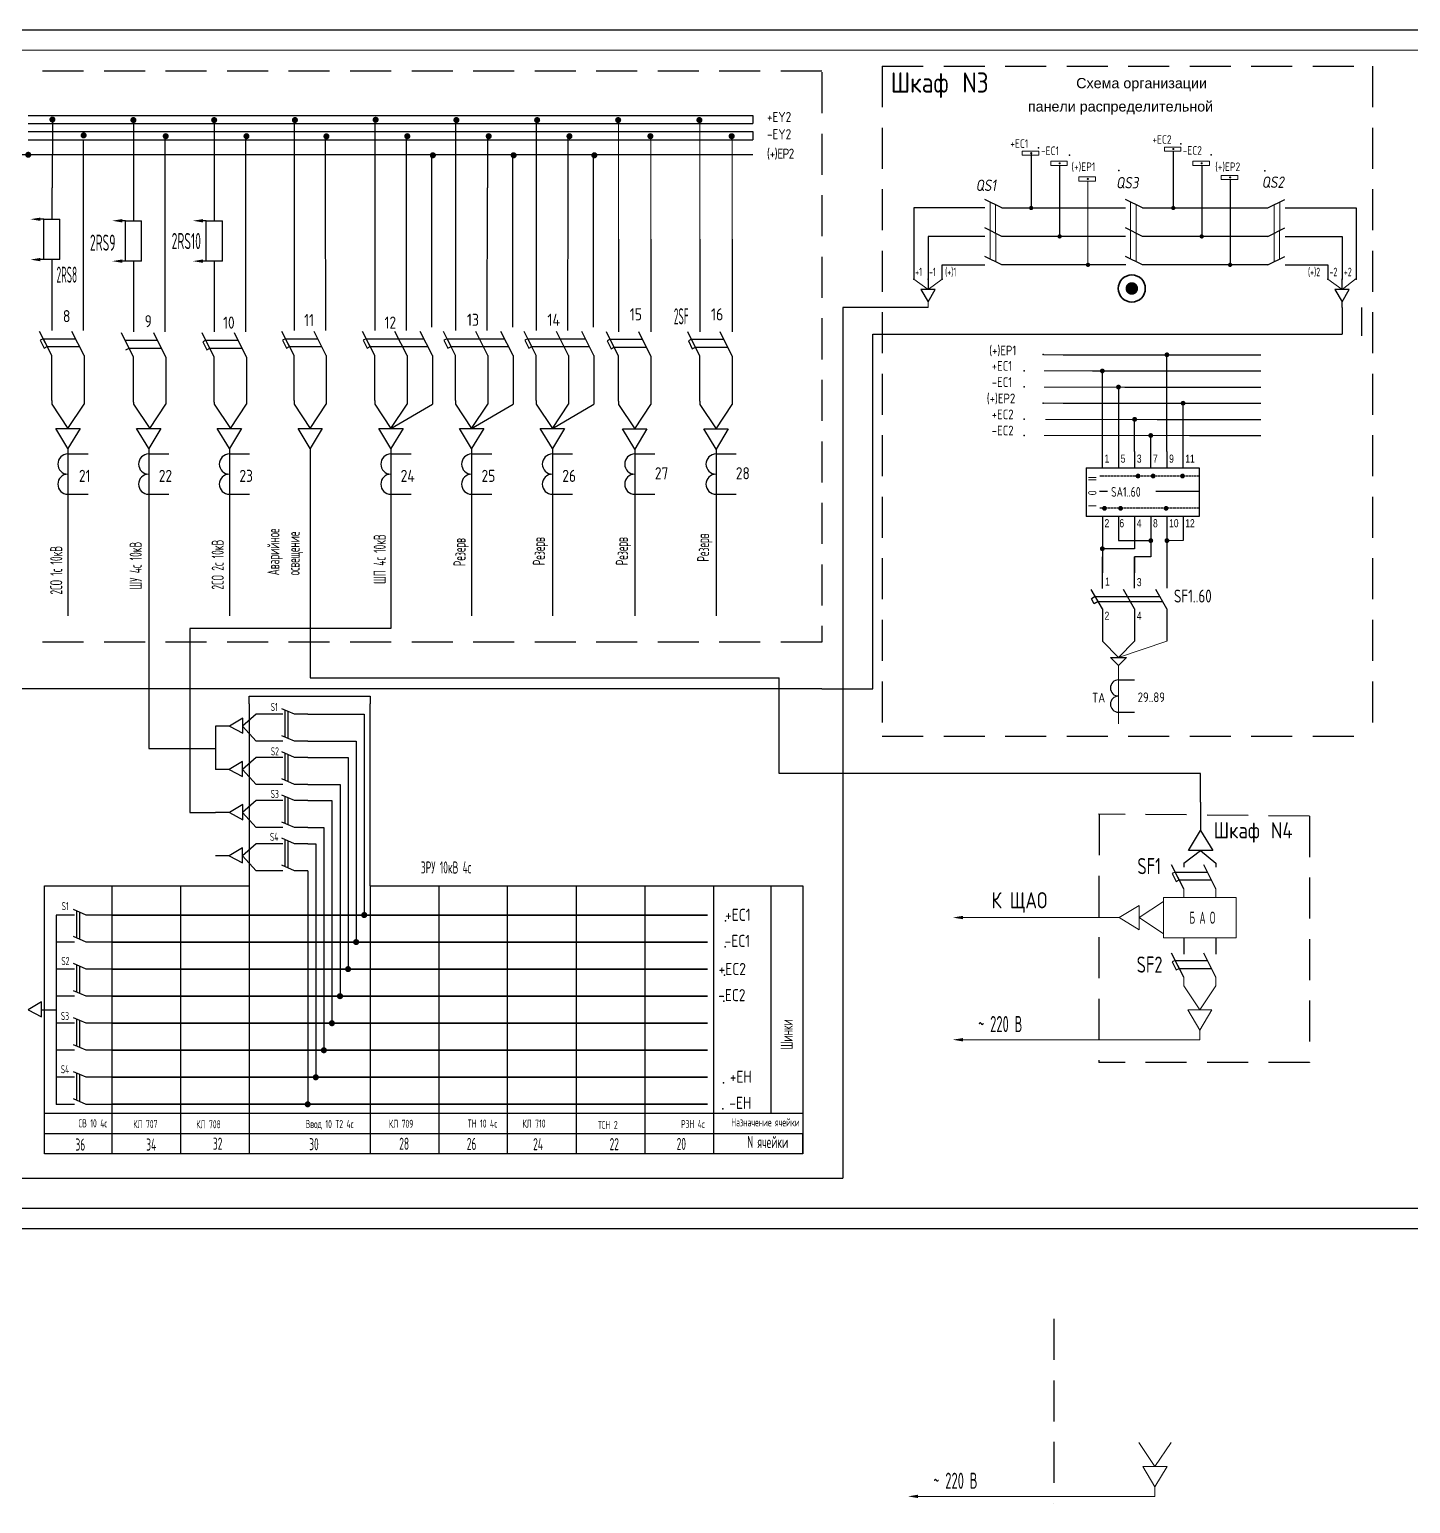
# Model space of a CAD drawing. Header units: millimetres. Extents: x 517 to 2197, y 113 to 478.
# Drawn here: x 1467.9 to 1809.9, y 112.8 to 477.9 of the extents above; entities that cross this region are included whole.
import ezdxf
from ezdxf.enums import TextEntityAlignment as Align

# ---------------------------------------------------------------- set-up
doc = ezdxf.new("R2010")
doc.units = ezdxf.units.MM
doc.linetypes.add('DASHED', pattern=[19.05, 12.7, -6.35])
doc.linetypes.add('DASHED2', pattern=[0.375, 0.25, -0.125])
for name, color, linetype in [('1', 7, 'Continuous'), ('FORMAT', 7, 'Continuous'), ('WIRE', 7, 'Continuous'), ('Подписи', 7, 'Continuous'), ('Таблица', 7, 'Continuous'), ('Шинки', 1, 'Continuous')]:
    doc.layers.add(name, color=color, linetype=linetype)
doc.layers.add('PRSHEME', color=7, linetype='Continuous', lineweight=15)
doc.layers.add('Text', color=7, linetype='Continuous', lineweight=15)
doc.styles.add('eskd', font='eskdw.shx', dxfattribs={"height": 3})
doc.styles.add('eskdLoL', font='eskdw.shx', dxfattribs={"width": 0.7, "height": 2.5})
doc.styles.add('Simplex', font='simplex.shx', dxfattribs={"width": 0.8, "height": 3})
doc.styles.get("Standard").update_dxf_attribs({"font": 'arial.ttf'})
doc.styles.add('STYLE2', font='txt.shx', dxfattribs={"width": 0.8})

# ---------------------------------------------------------------- blocks, each defined once
blk = doc.blocks.new('point')
at = {"const_width": 0.75}
blk.add_lwpolyline([(-0.375, 0, 1), (0.375, 0, 1)], format="xyb", close=True, dxfattribs=at)
blk = doc.blocks.new('mar')
blk.add_point((0, 0))
at = {"style": 'eskd'}
blk.add_attdef('MAR', (2, 1), '', height=3, dxfattribs=at)
blk = doc.blocks.new('DTR')
for p, q in [((0, 0), (-2.5, -4.33)), ((2.5, -4.33), (0, 0)), ((-2.5, -4.33), (2.5, -4.33))]:
    blk.add_line(p, q)

msp = doc.modelspace()

# ---------------------------------------------------------------- hatches: boundary and pattern name
at = {"linetype": 'Continuous'}
for points in [[(1750.2, 397.35, 1), (1749, 397.35, 1)], [(1734.2, 393.35, 1), (1733, 393.35, 1)], [(1754.2, 385.35, 1), (1753, 385.35, 1)], [(1742.44, 366.71, 1), (1742.44, 367.91, 1)], [(1746.18, 366.71, 1), (1746.18, 367.91, 1)], [(1753.47, 366.71, 1), (1753.47, 367.91, 1)], [(1734.13, 358.71, 1), (1734.13, 359.91, 1)], [(1738.13, 358.71, 1), (1738.13, 359.91, 1)], [(1749.39, 358.71, 1), (1749.39, 359.91, 1)], [(1746.2, 351.31, 1), (1745, 351.31, 1)], [(1750.2, 351.31, 1), (1749, 351.31, 1)], [(1734.2, 349.31, 1), (1733, 349.31, 1)]]:
    msp.add_hatch(color=7, dxfattribs=at).paths.add_polyline_path(points)

# ---------------------------------------------------------------- linework, layer by layer
at = {"color": 7, "linetype": 'DASHED', "ltscale": 0.8}
for p, q in [((1664.13, 467.61), (1126.47, 467.61)), ((1679.06, 468.85), (1800.51, 468.85)), ((1679.06, 468.85), (1679.06, 302.85)), ((1800.51, 468.85), (1800.51, 302.85)), ((1664.13, 467.34), (1664.13, 326.15)), ((1664.13, 326.15), (1253.78, 326.15)), ((1679.06, 302.85), (1800.51, 302.85)), ((1784.94, 283.07), (1732.69, 283.54)), ((1732.79, 283.54), (1732.72, 222.06)), ((1784.94, 283.07), (1784.94, 222.06)), ((1784.94, 222.06), (1732.73, 222.06)), ((1721.58, 158.52), (1721.62, 112.77))]:
    msp.add_line(p, q, dxfattribs=at)
for p, q in [((1647.01, 456.62), (1647.01, 454.62)), ((1647.01, 452.62), (1647.01, 450.62)), ((1647.03, 446.89), (1453.39, 446.9)), ((1567.56, 438.69), (1567.56, 446.89)), ((1587.56, 438.69), (1587.56, 446.89)), ((1607.56, 438.69), (1607.56, 446.89)), ((1715.98, 447.43), (1715.98, 433.71)), ((1751.18, 447.79), (1751.18, 433.71)), ((1723.02, 444.27), (1723.02, 426.67)), ((1758.22, 444.27), (1758.22, 426.67)), ((1567.56, 404.2), (1567.56, 438.69)), ((1587.56, 404.2), (1587.56, 438.69)), ((1607.56, 404.2), (1607.56, 438.69)), ((1765.26, 440.75), (1765.26, 419.63)), ((1704.51, 433.71), (1686.91, 433.71)), ((1686.91, 433.71), (1686.91, 416.11)), ((1708.74, 433.71), (1739.33, 433.71)), ((1715.72, 433.71), (1715.98, 433.71)), ((1743.54, 433.71), (1751.18, 433.71)), ((1751.18, 433.71), (1774.58, 433.71)), ((1778.9, 433.71), (1796.5, 433.71)), ((1796.5, 433.71), (1796.5, 416.25)), ((1704.51, 426.67), (1690.43, 426.67)), ((1690.43, 426.67), (1690.43, 413.52)), ((1723.02, 426.67), (1708.73, 426.66)), ((1739.31, 426.67), (1723.02, 426.67)), ((1758.22, 426.67), (1743.54, 426.66)), ((1774.61, 426.67), (1758.22, 426.67)), ((1778.9, 426.67), (1792.98, 426.67)), ((1792.98, 426.67), (1792.98, 416.11)), ((1693.95, 419.63), (1704.51, 419.63)), ((1693.95, 416.11), (1693.95, 419.63)), ((1730.06, 419.63), (1708.73, 419.62)), ((1739.4, 419.63), (1730.06, 419.63)), ((1765.26, 419.63), (1743.54, 419.62)), ((1774.7, 419.63), (1765.26, 419.63)), ((1778.9, 419.63), (1789.46, 419.63)), ((1789.46, 419.63), (1789.46, 416.11)), ((1792.98, 413.52), (1792.98, 416.11)), ((1690.43, 409.07), (1669.35, 409.07)), ((1669.35, 409.07), (1669.35, 193.36)), ((1792.98, 409.07), (1792.98, 410.47)), ((1792.98, 409.07), (1792.98, 402.48)), ((1797.79, 409.07), (1797.79, 402.03)), ((1676.73, 314.58), (1676.73, 402.48)), ((1676.73, 402.48), (1792.98, 402.48)), ((1723.91, 397.35), (1772.83, 397.35)), ((1731.18, 393.35), (1772.83, 393.35)), ((1739.18, 389.35), (1772.83, 389.35)), ((1723.91, 385.35), (1772.83, 385.35)), ((1747.18, 381.35), (1772.83, 381.35)), ((1755.18, 377.35), (1772.83, 377.35)), ((1477.39, 354.98), (1477.39, 332.69)), ((1497.39, 354.98), (1497.39, 332.69)), ((1517.39, 354.98), (1517.39, 332.69)), ((1537.39, 354.98), (1537.39, 317.35)), ((1557.39, 354.98), (1557.39, 332.69)), ((1577.39, 354.98), (1577.39, 332.69)), ((1597.39, 354.98), (1597.39, 332.69)), ((1617.79, 354.86), (1617.79, 332.69)), ((1637.92, 354.98), (1637.92, 332.69)), ((1497.39, 332.69), (1497.39, 299.85)), ((1557.39, 332.69), (1557.39, 329.57)), ((1557.39, 329.57), (1507.61, 329.57)), ((1507.61, 329.57), (1507.61, 283.92)), ((1664.13, 314.58), (1417.39, 314.58)), ((1537.39, 317.35), (1653.57, 317.35)), ((1653.57, 293.58), (1653.57, 317.35)), ((1664.13, 314.58), (1676.73, 314.58)), ((1522.27, 310.87), (1522.27, 312.81)), ((1522.27, 312.81), (1552.27, 312.81)), ((1522.27, 310.87), (1522.27, 303.83)), ((1552.27, 312.81), (1552.27, 310.87)), ((1552.27, 303.83), (1552.27, 310.87)), ((1524.01, 308.32), (1520.67, 305.32)), ((1536.78, 308.32), (1550.78, 308.32)), ((1550.78, 308.32), (1550.78, 258.56)), ((1517.38, 305.33), (1513.92, 305.32)), ((1513.92, 305.32), (1513.92, 294.62)), ((1520.67, 305.32), (1524.01, 301.62)), ((1522.27, 303.83), (1522.27, 265.77)), ((1552.27, 265.77), (1552.27, 303.83)), ((1497.39, 299.85), (1513.92, 299.85)), ((1536.78, 301.62), (1548.78, 301.62)), ((1548.78, 301.62), (1548.78, 251.86)), ((1524.01, 297.62), (1520.67, 294.62)), ((1536.78, 297.62), (1546.78, 297.62)), ((1546.78, 297.62), (1546.78, 245.16)), ((1517.37, 294.62), (1513.92, 294.62)), ((1520.67, 294.62), (1524.01, 290.92)), ((1757.94, 293.58), (1653.57, 293.58)), ((1757.94, 286.49), (1757.94, 293.58)), ((1536.78, 290.92), (1544.78, 290.92)), ((1544.78, 290.92), (1544.78, 238.46)), ((1524.01, 286.92), (1520.67, 283.92)), ((1536.78, 286.92), (1542.78, 286.92)), ((1542.78, 286.92), (1542.78, 231.76)), ((1757.94, 286.49), (1757.94, 279.54)), ((1507.61, 283.92), (1513.92, 283.92)), ((1517.4, 283.92), (1513.92, 283.92)), ((1520.67, 283.92), (1524.01, 280.22)), ((1536.78, 280.22), (1540.78, 280.22)), ((1540.78, 280.22), (1540.78, 225.06)), ((1524.01, 276.22), (1520.67, 273.22)), ((1536.78, 276.22), (1537.78, 276.22)), ((1537.78, 276.22), (1538.78, 276.22)), ((1538.78, 276.22), (1538.78, 218.36)), ((1753.75, 271.42), (1757.94, 274.52)), ((1757.94, 274.52), (1761.75, 271.42)), ((1517.38, 273.22), (1513.92, 273.22)), ((1520.67, 273.22), (1524.01, 269.52)), ((1753.75, 271.42), (1753.75, 270.43)), ((1761.75, 271.42), (1761.75, 270.43)), ((1536.78, 269.52), (1536.78, 211.67)), ((1471.55, 199.39), (1471.55, 265.77)), ((1471.55, 265.77), (1522.27, 265.77)), ((1488.27, 265.77), (1488.27, 199.39)), ((1505.27, 265.77), (1505.27, 199.39)), ((1522.27, 265.77), (1522.27, 199.39)), ((1552.27, 265.77), (1552.27, 199.39)), ((1552.27, 265.77), (1569.27, 265.77)), ((1569.27, 265.77), (1590.27, 265.77)), ((1569.27, 265.77), (1569.27, 199.39)), ((1573.27, 265.77), (1603.27, 265.77)), ((1586.27, 199.39), (1586.27, 265.77)), ((1603.27, 265.77), (1659.39, 265.77)), ((1603.27, 265.77), (1603.27, 199.39)), ((1620.27, 265.77), (1620.27, 199.39)), ((1637.27, 265.77), (1637.27, 199.39)), ((1651.52, 265.77), (1651.52, 209.39)), ((1659.39, 265.77), (1659.39, 199.39)), ((1474.45, 258.56), (1474.45, 211.66)), ((1753.75, 252.93), (1753.75, 248.88)), ((1761.75, 252.93), (1761.75, 248.88)), ((1470.86, 235.06), (1474.45, 235.06)), ((1659.39, 209.39), (1471.55, 209.39)), ((1659.39, 204.39), (1471.55, 204.39)), ((1659.39, 202.39), (1659.39, 204.39)), ((1659.39, 199.39), (1659.39, 202.39)), ((1659.39, 199.39), (1471.55, 199.39)), ((972.17, 193.36), (1669.35, 193.36))]:
    msp.add_line(p, q)
at = {"color": 7, "lineweight": 15, "ltscale": 0.2}
for p, q in [((1613.78, 438.69), (1613.77, 455.5)), ((1633.9, 438.69), (1633.9, 455.5)), ((1621.79, 438.69), (1621.79, 451.5)), ((1641.92, 438.69), (1641.92, 451.5)), ((1613.79, 426.02), (1613.79, 438.69)), ((1621.79, 426.02), (1621.79, 438.69)), ((1633.92, 426.02), (1633.91, 438.69)), ((1641.92, 426.02), (1641.92, 438.69))]:
    msp.add_line(p, q, dxfattribs=at)
at = {"color": 0}
for p, q in [((1481.24, 438.69), (1481.24, 450.62)), ((1501.49, 438.69), (1501.49, 451.62)), ((1521.49, 438.69), (1521.49, 451.62)), ((1541.21, 438.69), (1541.21, 451.21)), ((1561.24, 438.69), (1561.24, 451.68)), ((1581.36, 438.69), (1581.39, 451.24)), ((1601.28, 438.69), (1601.29, 451.26)), ((1481.24, 403.38), (1481.24, 438.69)), ((1501.49, 403), (1501.49, 438.69)), ((1521.49, 403), (1521.49, 438.69)), ((1541.24, 403.38), (1541.22, 438.69)), ((1561.24, 403.38), (1561.24, 438.69)), ((1581.24, 403.38), (1581.31, 438.69)), ((1601.24, 403.38), (1601.26, 438.69)), ((1471.39, 430.93), (1469.77, 430.93)), ((1471.39, 420.93), (1471.39, 430.93)), ((1471.39, 430.93), (1475.39, 430.93)), ((1475.39, 420.93), (1475.39, 430.93)), ((1491.64, 430.55), (1490.02, 430.55)), ((1491.64, 420.55), (1491.64, 430.55)), ((1491.64, 430.55), (1495.64, 430.55)), ((1495.64, 420.55), (1495.64, 430.55)), ((1511.64, 430.55), (1510.02, 430.55)), ((1511.64, 420.55), (1511.64, 430.55)), ((1511.64, 430.55), (1515.64, 430.55)), ((1515.64, 420.55), (1515.64, 430.55)), ((1471.39, 420.93), (1469.78, 420.93)), ((1475.39, 420.93), (1471.39, 420.93)), ((1491.64, 420.55), (1490.04, 420.55)), ((1495.64, 420.55), (1491.64, 420.55)), ((1511.64, 420.55), (1510.04, 420.55)), ((1515.64, 420.55), (1511.64, 420.55)), ((1473.39, 397.14), (1470.39, 403.14)), ((1481.39, 397.14), (1478.39, 403.14)), ((1493.64, 396.77), (1490.64, 402.77)), ((1501.64, 396.77), (1498.64, 402.77)), ((1513.64, 396.77), (1510.64, 402.77)), ((1521.64, 396.77), (1518.64, 402.77)), ((1533.39, 397.14), (1530.39, 403.14)), ((1541.39, 397.14), (1538.39, 403.14)), ((1553.39, 397.14), (1550.39, 403.14)), ((1561.39, 397.14), (1558.39, 403.14)), ((1567.65, 397.14), (1564.65, 403.14)), ((1573.39, 397.14), (1570.39, 403.14)), ((1581.39, 397.14), (1578.39, 403.14)), ((1587.65, 397.14), (1584.65, 403.14)), ((1593.39, 397.14), (1590.39, 403.14)), ((1601.39, 397.14), (1598.39, 403.14)), ((1607.65, 397.14), (1604.65, 403.14)), ((1471.3, 401.33), (1470.53, 400.94)), ((1470.53, 400.94), (1471.51, 398.99)), ((1472.28, 399.37), (1471.3, 401.33)), ((1471.3, 401.33), (1479.3, 401.33)), ((1471.51, 398.99), (1472.28, 399.37)), ((1472.28, 399.37), (1480.28, 399.37)), ((1492.53, 398.99), (1491.55, 400.95)), ((1491.55, 400.95), (1499.55, 400.95)), ((1491.76, 398.61), (1492.53, 398.99)), ((1492.53, 398.99), (1500.53, 398.99)), ((1511.55, 400.95), (1510.79, 400.56)), ((1510.79, 400.56), (1511.76, 398.61)), ((1512.53, 398.99), (1511.55, 400.95)), ((1511.55, 400.95), (1519.55, 400.95)), ((1511.76, 398.61), (1512.53, 398.99)), ((1512.53, 398.99), (1520.53, 398.99)), ((1531.3, 401.33), (1530.53, 400.94)), ((1530.53, 400.94), (1531.51, 398.99)), ((1532.28, 399.37), (1531.3, 401.33)), ((1531.3, 401.33), (1539.3, 401.33)), ((1531.51, 398.99), (1532.28, 399.37)), ((1532.28, 399.37), (1540.28, 399.37)), ((1551.3, 401.33), (1550.53, 400.94)), ((1550.53, 400.94), (1551.51, 398.99)), ((1552.28, 399.37), (1551.3, 401.33)), ((1551.3, 401.33), (1565.56, 401.33)), ((1551.51, 398.99), (1552.28, 399.37)), ((1552.28, 399.37), (1566.54, 399.37)), ((1571.3, 401.33), (1570.53, 400.94)), ((1570.53, 400.94), (1571.51, 398.99)), ((1572.28, 399.37), (1571.3, 401.33)), ((1571.3, 401.33), (1585.56, 401.33)), ((1571.51, 398.99), (1572.28, 399.37)), ((1572.28, 399.37), (1586.54, 399.37)), ((1591.3, 401.33), (1590.53, 400.94)), ((1590.53, 400.94), (1591.51, 398.99)), ((1592.28, 399.37), (1591.3, 401.33)), ((1591.3, 401.33), (1599.3, 401.33)), ((1591.3, 401.33), (1605.56, 401.33)), ((1591.51, 398.99), (1592.28, 399.37)), ((1592.28, 399.37), (1600.28, 399.37)), ((1592.28, 399.37), (1606.54, 399.37)), ((1473.39, 386.01), (1473.39, 397.14)), ((1481.39, 397.14), (1481.39, 389.65)), ((1493.64, 385.63), (1493.64, 396.77)), ((1501.64, 396.77), (1501.64, 389.27)), ((1513.64, 385.63), (1513.64, 396.77)), ((1521.64, 396.77), (1521.64, 389.27)), ((1533.39, 386.01), (1533.39, 397.14)), ((1541.39, 397.14), (1541.39, 389.65)), ((1553.39, 386.01), (1553.39, 397.14)), ((1561.39, 397.14), (1561.39, 389.65)), ((1567.65, 397.14), (1567.65, 389.65)), ((1573.39, 386.01), (1573.39, 397.14)), ((1581.39, 397.14), (1581.39, 389.65)), ((1587.65, 397.14), (1587.65, 389.65)), ((1593.39, 386.01), (1593.39, 397.14)), ((1601.39, 397.14), (1601.39, 389.65)), ((1607.65, 397.14), (1607.65, 385.12)), ((1613.79, 385.89), (1613.79, 397.02)), ((1621.79, 397.02), (1621.79, 389.53)), ((1633.92, 385.89), (1633.92, 397.02)), ((1641.92, 397.02), (1641.92, 389.53)), ((1481.39, 389.65), (1481.39, 385.12)), ((1501.64, 389.27), (1501.64, 385.12)), ((1521.64, 389.27), (1521.64, 385.12)), ((1541.39, 389.65), (1541.39, 385.12)), ((1561.39, 389.65), (1561.39, 385.12)), ((1567.65, 389.65), (1567.65, 385.12)), ((1581.39, 389.65), (1581.39, 385.12)), ((1587.65, 389.65), (1587.65, 385.12)), ((1601.39, 389.65), (1601.39, 385.12)), ((1621.79, 389.53), (1621.79, 385)), ((1641.92, 389.53), (1641.92, 385)), ((1473.39, 386.01), (1473.39, 385.12)), ((1493.64, 385.63), (1493.64, 385.12)), ((1513.64, 385.63), (1513.64, 385.12)), ((1533.39, 386.01), (1533.39, 385.12)), ((1553.39, 386.01), (1553.39, 385.12)), ((1573.39, 386.01), (1573.39, 385.12)), ((1593.39, 386.01), (1593.39, 385.12)), ((1613.79, 385.89), (1613.79, 385)), ((1613.79, 385), (1617.79, 379)), ((1617.79, 379), (1621.79, 385)), ((1633.92, 385.89), (1633.92, 385)), ((1633.92, 385), (1637.92, 379)), ((1637.92, 379), (1641.92, 385)), ((1614.79, 379), (1620.79, 379)), ((1617.79, 374), (1614.79, 379)), ((1620.79, 379), (1617.79, 374)), ((1634.92, 379), (1640.92, 379)), ((1637.92, 374), (1634.92, 379)), ((1640.92, 379), (1637.92, 374)), ((1617.79, 374), (1617.79, 354.86)), ((1637.92, 374), (1637.92, 354.98)), ((1754.94, 274.54), (1757.94, 279.54)), ((1757.94, 279.54), (1760.94, 274.54)), ((1760.94, 274.54), (1754.94, 274.54))]:
    msp.add_line(p, q, dxfattribs=at)
at = {"color": 7}
for p, q in [((1708.73, 433.72), (1704.51, 435.83)), ((1743.54, 433.71), (1739.32, 435.83)), ((1774.58, 433.71), (1778.81, 435.82)), ((1708.73, 426.66), (1704.51, 428.77)), ((1743.54, 426.66), (1739.32, 428.77)), ((1774.58, 426.65), (1778.81, 428.76)), ((1708.73, 419.62), (1704.51, 421.73)), ((1743.54, 419.62), (1739.32, 421.73)), ((1774.58, 419.61), (1778.81, 421.72)), ((1473.39, 385.12), (1477.39, 379.12)), ((1477.39, 379.12), (1481.39, 385.12)), ((1493.64, 385.12), (1497.64, 379.12)), ((1497.64, 379.12), (1501.64, 385.12)), ((1513.64, 385.12), (1517.64, 379.12)), ((1517.64, 379.12), (1521.64, 385.12)), ((1533.39, 385.12), (1537.39, 379.12)), ((1537.39, 379.12), (1541.39, 385.12)), ((1553.39, 385.12), (1557.39, 379.12)), ((1557.39, 379.12), (1561.39, 385.12)), ((1557.39, 379.12), (1567.65, 385.12)), ((1573.39, 385.12), (1577.39, 379.12)), ((1577.39, 379.12), (1581.39, 385.12)), ((1577.39, 379.12), (1587.65, 385.12)), ((1593.39, 385.12), (1597.39, 379.12)), ((1597.39, 379.12), (1601.39, 385.12)), ((1597.39, 379.12), (1607.65, 385.12)), ((1474.39, 379.12), (1480.39, 379.12)), ((1477.39, 374.12), (1474.39, 379.12)), ((1480.39, 379.12), (1477.39, 374.12)), ((1494.39, 379.12), (1500.39, 379.12)), ((1497.39, 374.12), (1494.39, 379.12)), ((1500.39, 379.12), (1497.39, 374.12)), ((1514.39, 379.12), (1520.39, 379.12)), ((1517.39, 374.12), (1514.39, 379.12)), ((1520.39, 379.12), (1517.39, 374.12)), ((1534.39, 379.12), (1540.39, 379.12)), ((1537.39, 374.12), (1534.39, 379.12)), ((1540.39, 379.12), (1537.39, 374.12)), ((1554.39, 379.12), (1560.39, 379.12)), ((1557.39, 374.12), (1554.39, 379.12)), ((1560.39, 379.12), (1557.39, 374.12)), ((1574.39, 379.12), (1580.39, 379.12)), ((1577.39, 374.12), (1574.39, 379.12)), ((1580.39, 379.12), (1577.39, 374.12)), ((1594.39, 379.12), (1600.39, 379.12)), ((1597.39, 374.12), (1594.39, 379.12)), ((1600.39, 379.12), (1597.39, 374.12)), ((1477.39, 374.12), (1477.39, 354.98)), ((1497.39, 374.12), (1497.39, 354.98)), ((1517.39, 374.12), (1517.39, 354.98)), ((1537.39, 374.12), (1537.39, 354.98)), ((1557.39, 374.12), (1557.39, 354.98)), ((1577.39, 374.12), (1577.39, 354.98)), ((1597.39, 374.12), (1597.39, 354.98)), ((1737.6, 316.8), (1741.6, 316.8)), ((1520.68, 307.3), (1517.38, 305.33)), ((1520.68, 303.57), (1520.68, 307.3)), ((1737.6, 308.8), (1741.6, 308.8)), ((1517.38, 305.33), (1520.68, 303.57)), ((1520.65, 296.61), (1517.36, 294.63)), ((1520.65, 292.87), (1520.65, 296.61)), ((1517.36, 294.63), (1520.65, 292.87)), ((1520.68, 285.91), (1517.39, 283.93)), ((1520.68, 282.18), (1520.68, 285.91)), ((1517.39, 283.93), (1520.68, 282.18)), ((1520.65, 275.21), (1517.36, 273.23)), ((1520.65, 271.48), (1520.65, 275.21)), ((1517.36, 273.23), (1520.65, 271.48)), ((1470.86, 237.05), (1467.56, 235.07)), ((1467.56, 235.07), (1470.86, 233.31)), ((1470.86, 233.31), (1470.86, 237.05))]:
    msp.add_line(p, q, dxfattribs=at)
at = {"color": 0, "ltscale": 0.8}
for p, q in [((1533.39, 430.8), (1533.39, 403.38)), ((1553.39, 430.8), (1553.39, 403.38)), ((1573.39, 430.8), (1573.39, 403.38)), ((1593.39, 430.8), (1593.39, 403.38)), ((1473.39, 420.93), (1473.39, 403.38)), ((1493.64, 420.55), (1493.64, 403)), ((1513.64, 420.55), (1513.64, 403))]:
    msp.add_line(p, q, dxfattribs=at)
at = {"color": 7, "linetype": 'Continuous', "lineweight": 15, "ltscale": 0.8}
msp.add_line((1719.18, 397.35), (1723.91, 397.35), dxfattribs=at)
at = {"color": 7, "linetype": 'Continuous'}
for p, q in [((1749.6, 373.35), (1749.6, 397.35)), ((1733.6, 369.31), (1733.6, 393.35)), ((1737.6, 389.35), (1737.6, 369.31)), ((1753.6, 373.35), (1753.6, 385.35)), ((1741.6, 373.35), (1741.6, 381.35)), ((1745.6, 373.35), (1745.6, 377.35)), ((1741.6, 373.35), (1741.6, 369.31)), ((1745.6, 369.31), (1745.6, 373.35)), ((1749.6, 373.35), (1749.6, 369.31)), ((1753.6, 369.31), (1753.6, 373.35)), ((1729.6, 369.31), (1757.6, 369.31)), ((1729.6, 369.31), (1729.6, 357.31)), ((1757.6, 369.31), (1757.6, 357.31)), ((1732.9, 363.56), (1734.85, 363.56)), ((1746.83, 363.56), (1757.6, 363.56)), ((1757.6, 357.31), (1729.6, 357.31)), ((1733.6, 357.31), (1733.6, 343.31)), ((1737.6, 357.31), (1737.6, 351.31)), ((1741.6, 357.31), (1741.6, 349.31)), ((1745.6, 357.31), (1745.6, 351.31)), ((1749.6, 357.31), (1749.6, 339.57)), ((1753.6, 357.31), (1753.6, 351.31)), ((1737.6, 351.31), (1745.6, 351.31)), ((1745.6, 351.31), (1745.6, 347.31)), ((1741.6, 349.31), (1733.6, 349.31)), ((1733.6, 339.42), (1733.6, 347.31)), ((1745.6, 347.31), (1741.6, 347.31)), ((1741.6, 347.31), (1741.6, 343.31)), ((1741.6, 339.51), (1741.6, 347.31)), ((1733.6, 334.42), (1730.82, 339.22)), ((1731.86, 337.43), (1730.91, 336.88)), ((1731.61, 335.67), (1730.91, 336.88)), ((1732.55, 336.22), (1731.61, 335.67)), ((1731.86, 337.43), (1747.86, 337.43)), ((1732.55, 336.22), (1748.55, 336.22)), ((1741.6, 334.42), (1738.82, 339.22)), ((1749.6, 334.42), (1746.82, 339.22)), ((1733.6, 334.42), (1733.6, 326.38)), ((1741.6, 334.42), (1741.6, 326.38)), ((1749.6, 334.42), (1749.6, 326.38)), ((1735.6, 322.38), (1739.6, 322.38)), ((1737.6, 320.38), (1735.6, 322.38)), ((1739.6, 322.38), (1737.6, 320.38))]:
    msp.add_line(p, q, dxfattribs=at)
at = {"color": 7, "linetype": 'Continuous', "lineweight": 15}
for p, q in [((1719.18, 393.35), (1731.18, 393.35)), ((1719.18, 389.35), (1739.18, 389.35)), ((1719.18, 385.35), (1723.91, 385.35)), ((1719.53, 381.35), (1747.18, 381.35)), ((1719.18, 377.35), (1755.18, 377.35)), ((1753.6, 351.31), (1749.6, 351.31)), ((1749.6, 326.38), (1737.6, 322.38))]:
    msp.add_line(p, q, dxfattribs=at)
at = {"color": 7, "linetype": 'DASHED2'}
for p, q in [((1757.6, 367.31), (1732.91, 367.31)), ((1757.6, 359.31), (1732.91, 359.31))]:
    msp.add_line(p, q, dxfattribs=at)
at = {"lineweight": 25}
for p, q in [((1530.6, 308.32), (1524.01, 308.32)), ((1533.54, 308.32), (1530.36, 309.67)), ((1531.09, 309.36), (1531.09, 302.66)), ((1531.89, 309.02), (1531.89, 302.32)), ((1536.78, 308.32), (1533.54, 308.32)), ((1530.6, 301.62), (1524.01, 301.62)), ((1533.54, 301.62), (1530.36, 302.97)), ((1536.78, 301.62), (1533.54, 301.62)), ((1530.6, 297.62), (1524.01, 297.62)), ((1533.54, 297.62), (1530.36, 298.97)), ((1531.09, 298.66), (1531.09, 291.96)), ((1531.89, 298.32), (1531.89, 291.62)), ((1536.78, 297.62), (1533.54, 297.62)), ((1533.54, 290.92), (1530.36, 292.27)), ((1530.6, 290.92), (1524.01, 290.92)), ((1536.78, 290.92), (1533.54, 290.92)), ((1530.6, 286.92), (1524.01, 286.92)), ((1533.54, 286.92), (1530.36, 288.27)), ((1531.09, 287.96), (1531.09, 281.26)), ((1531.89, 287.62), (1531.89, 280.92)), ((1536.78, 286.92), (1533.54, 286.92)), ((1533.54, 280.22), (1530.36, 281.57)), ((1530.6, 280.22), (1524.01, 280.22)), ((1533.54, 276.22), (1530.36, 277.57)), ((1536.78, 280.22), (1533.54, 280.22)), ((1530.6, 276.22), (1524.01, 276.22)), ((1531.09, 277.26), (1531.09, 270.56)), ((1531.89, 276.92), (1531.89, 270.22)), ((1536.78, 276.22), (1533.54, 276.22)), ((1533.54, 269.52), (1530.36, 270.87)), ((1530.6, 269.52), (1524.01, 269.52)), ((1536.78, 269.52), (1533.54, 269.52)), ((1481.94, 258.56), (1478.76, 259.91)), ((1479.49, 259.6), (1479.49, 252.9)), ((1479, 258.56), (1474.45, 258.56)), ((1480.29, 259.26), (1480.29, 252.56)), ((1488.27, 258.56), (1481.94, 258.56)), ((1481.94, 251.86), (1478.76, 253.21)), ((1479, 251.86), (1474.45, 251.86)), ((1488.27, 251.86), (1481.94, 251.86)), ((1479, 245.16), (1474.45, 245.16)), ((1481.94, 245.16), (1478.76, 246.51)), ((1479.49, 246.2), (1479.49, 239.5)), ((1480.29, 245.86), (1480.29, 239.16)), ((1488.27, 245.16), (1481.94, 245.16)), ((1479, 238.46), (1474.45, 238.46)), ((1481.94, 238.46), (1478.76, 239.81)), ((1488.27, 238.46), (1481.94, 238.46)), ((1479, 231.76), (1474.45, 231.76)), ((1481.94, 231.76), (1478.76, 233.11)), ((1479.49, 232.8), (1479.49, 226.1)), ((1480.29, 232.46), (1480.29, 225.76)), ((1488.27, 231.76), (1481.94, 231.76)), ((1481.94, 225.06), (1478.76, 226.41)), ((1479, 225.06), (1474.45, 225.06)), ((1488.27, 225.06), (1481.94, 225.06)), ((1481.94, 218.36), (1478.76, 219.71)), ((1479.49, 219.4), (1479.49, 212.7)), ((1479, 218.36), (1474.45, 218.36)), ((1480.29, 219.06), (1480.29, 212.36)), ((1488.27, 218.36), (1481.94, 218.36)), ((1481.94, 211.66), (1478.76, 213.01)), ((1479, 211.66), (1474.45, 211.66)), ((1488.27, 211.66), (1481.94, 211.66))]:
    msp.add_line(p, q, dxfattribs=at)
at = {"lineweight": 35}
for p, q in [((1635.82, 258.56), (1488.27, 258.56)), ((1635.82, 251.86), (1488.27, 251.86)), ((1635.82, 245.16), (1488.27, 245.16)), ((1635.82, 238.46), (1488.27, 238.46)), ((1635.82, 231.76), (1488.27, 231.76)), ((1635.82, 225.06), (1488.27, 225.06)), ((1635.82, 218.36), (1488.27, 218.36)), ((1488.27, 211.67), (1635.82, 211.67))]:
    msp.add_line(p, q, dxfattribs=at)
at = {"color": 7, "linetype": 'Continuous', "lineweight": 15}
for points in [[(1713.77, 447.79), (1717.81, 447.79), (1717.81, 447.79), (1713.77, 447.79)], [(1713.77, 447.79), (1717.88, 447.79), (1717.88, 446.77), (1713.77, 446.77)], [(1748.97, 448.81), (1753.01, 448.81), (1753.01, 448.81), (1748.97, 448.81)], [(1748.97, 448.81), (1753.08, 448.81), (1753.08, 447.79), (1748.97, 447.79)], [(1720.81, 445.29), (1724.85, 445.29), (1724.85, 445.29), (1720.81, 445.29)], [(1720.81, 445.29), (1724.92, 445.29), (1724.92, 444.27), (1720.81, 444.27)], [(1756.01, 445.29), (1760.05, 445.29), (1760.05, 445.29), (1756.01, 445.29)], [(1756.01, 445.29), (1760.12, 445.29), (1760.12, 444.27), (1756.01, 444.27)], [(1727.8, 441.41), (1731.84, 441.41), (1731.84, 441.41), (1727.8, 441.41)], [(1727.8, 441.41), (1731.9, 441.41), (1731.9, 440.39), (1727.8, 440.39)], [(1763.05, 441.77), (1767.09, 441.77), (1767.09, 441.77), (1763.05, 441.77)], [(1763.05, 441.77), (1767.16, 441.77), (1767.16, 440.75), (1763.05, 440.75)]]:
    msp.add_lwpolyline(points, close=True, dxfattribs=at)
at = {"lineweight": 35}
msp.add_circle((1740.9, 413.77), 3.35, dxfattribs=at)
at = {"color": 7}
for centre in [(1737.6, 314.8), (1737.6, 310.8)]:
    msp.add_arc(centre, 2, 90, 270, dxfattribs=at)
at = {"color": 0}
for points in [[(1470.59, 431.34), (1470.59, 430.51), (1468.09, 430.93)], [(1490.84, 430.96), (1490.84, 430.13), (1488.34, 430.55)], [(1510.84, 430.96), (1510.84, 430.13), (1508.34, 430.55)], [(1470.59, 421.34), (1470.59, 420.51), (1468.09, 420.93)], [(1490.84, 420.96), (1490.84, 420.13), (1488.34, 420.55)], [(1510.84, 420.96), (1510.84, 420.13), (1508.34, 420.55)]]:
    msp.add_solid(points, dxfattribs=at)
at = {"layer": '1', "color": 7}
for p, q in [((1613.79, 426.02), (1613.79, 403.02)), ((1621.79, 426.02), (1621.79, 403.02)), ((1633.92, 426.02), (1633.92, 403.02)), ((1641.92, 426.02), (1641.91, 403.02)), ((1613.79, 397.02), (1610.79, 403.02)), ((1621.79, 397.02), (1618.79, 403.02)), ((1633.92, 397.02), (1630.92, 403.02)), ((1641.92, 397.02), (1638.92, 403.02)), ((1611.7, 401.21), (1610.93, 400.82)), ((1610.93, 400.82), (1611.91, 398.86)), ((1612.68, 399.25), (1611.7, 401.21)), ((1611.7, 401.21), (1619.7, 401.21)), ((1611.91, 398.86), (1612.68, 399.25)), ((1612.68, 399.25), (1620.68, 399.25)), ((1631.83, 401.21), (1631.06, 400.82)), ((1631.06, 400.82), (1632.04, 398.86)), ((1632.8, 399.25), (1631.83, 401.21)), ((1631.83, 401.21), (1639.83, 401.21)), ((1632.04, 398.86), (1632.8, 399.25)), ((1632.8, 399.25), (1640.8, 399.25)), ((1753.75, 265.01), (1750.75, 271.01)), ((1761.75, 265.01), (1758.75, 271.01)), ((1751.66, 269.19), (1750.89, 268.81)), ((1750.89, 268.81), (1751.87, 266.85)), ((1752.64, 267.24), (1751.66, 269.19)), ((1751.66, 269.19), (1759.66, 269.19)), ((1751.87, 266.85), (1752.64, 267.24)), ((1752.64, 267.24), (1760.64, 267.24)), ((1753.75, 243.13), (1750.75, 249.13)), ((1761.75, 243.13), (1758.75, 249.13)), ((1751.66, 247.31), (1750.89, 246.93)), ((1750.89, 246.93), (1751.87, 244.97)), ((1752.64, 245.35), (1751.66, 247.31)), ((1751.66, 247.31), (1759.66, 247.31)), ((1751.87, 244.97), (1752.64, 245.35)), ((1752.64, 245.35), (1760.64, 245.35))]:
    msp.add_line(p, q, dxfattribs=at)
at = {"layer": '1', "color": 7, "linetype": 'ByBlock'}
for p, q in [((1477.39, 372.78), (1482.39, 372.78)), ((1497.39, 372.78), (1502.39, 372.78)), ((1517.39, 372.78), (1522.39, 372.78)), ((1557.39, 372.78), (1562.39, 372.78)), ((1577.39, 372.78), (1582.39, 372.78)), ((1597.39, 372.78), (1602.39, 372.78)), ((1617.79, 372.78), (1622.79, 372.78)), ((1637.92, 372.78), (1642.92, 372.78)), ((1477.39, 362.78), (1482.39, 362.78)), ((1497.39, 362.78), (1502.39, 362.78)), ((1517.39, 362.78), (1522.39, 362.78)), ((1557.39, 362.78), (1562.39, 362.78)), ((1577.39, 362.78), (1582.39, 362.78)), ((1597.39, 362.78), (1602.39, 362.78)), ((1617.79, 362.78), (1622.79, 362.78)), ((1637.92, 362.78), (1642.92, 362.78))]:
    msp.add_line(p, q, dxfattribs=at)
for centre in [(1477.39, 370.28), (1497.39, 370.28), (1517.39, 370.28), (1557.39, 370.28), (1577.39, 370.28), (1597.39, 370.28), (1617.79, 370.28), (1637.92, 370.28), (1477.39, 365.28), (1497.39, 365.28), (1517.39, 365.28), (1557.39, 365.28), (1577.39, 365.28), (1597.39, 365.28), (1617.79, 365.28), (1637.92, 365.28)]:
    msp.add_arc(centre, 2.5, 90, 270, dxfattribs=at)
at = {"layer": 'FORMAT', "color": 7}
for p, q in [((516.77, 477.93), (2196.77, 477.81)), ((2196.77, 180.79), (516.77, 180.93))]:
    msp.add_line(p, q, dxfattribs=at)
at = {"layer": 'FORMAT', "color": 0, "lineweight": 30}
for p, q in [((537.27, 472.93), (2191.77, 472.81)), ((2191.77, 185.81), (537.27, 185.93))]:
    msp.add_line(p, q, dxfattribs=at)
at = {"layer": 'PRSHEME', "color": 7}
for p, q in [((1705.79, 435.19), (1705.8, 421.08)), ((1740.6, 435.19), (1740.6, 421.08)), ((1777.53, 435.18), (1777.52, 421.08)), ((1707.17, 434.5), (1707.19, 420.39)), ((1741.97, 434.5), (1742, 420.39)), ((1776.15, 434.49), (1776.13, 420.38)), ((1737.6, 320.38), (1737.6, 305.9))]:
    msp.add_line(p, q, dxfattribs=at)
at = {"layer": 'Text', "color": 7, "linetype": 'Continuous', "lineweight": 15}
for p, q in [((1733.6, 326.38), (1737.6, 322.38)), ((1737.6, 322.38), (1741.6, 326.38))]:
    msp.add_line(p, q, dxfattribs=at)
at = {"layer": 'Text', "color": 7, "ltscale": 0.8}
for p, q in [((1748.73, 262.93), (1748.73, 252.93)), ((1748.73, 262.93), (1766.77, 262.93)), ((1766.77, 262.93), (1766.77, 252.93)), ((1737.73, 257.93), (1699.06, 257.93)), ((1748.73, 252.93), (1757.75, 252.93)), ((1766.77, 252.93), (1757.75, 252.93)), ((1737.73, 227.67), (1699.06, 227.67)), ((1757.75, 227.67), (1737.73, 227.67)), ((1757.75, 227.67), (1757.75, 230.05)), ((1746.64, 114.54), (1746.64, 116.92)), ((1726.62, 114.54), (1687.95, 114.54)), ((1746.64, 114.54), (1726.62, 114.54))]:
    msp.add_line(p, q, dxfattribs=at)
at = {"layer": 'Text', "color": 7, "linetype": 'Continuous', "lineweight": 15, "ltscale": 0.8}
for p, q in [((1753.75, 262.93), (1753.75, 265.01)), ((1761.75, 262.93), (1761.75, 265.01)), ((1753.75, 241.05), (1753.75, 243.13)), ((1761.75, 241.05), (1761.75, 243.13))]:
    msp.add_line(p, q, dxfattribs=at)
at = {"layer": 'Text', "color": 7}
for p, q in [((1737.73, 257.93), (1742.73, 260.93)), ((1748.73, 261.93), (1742.73, 257.93)), ((1742.73, 260.93), (1742.73, 254.93)), ((1742.73, 254.93), (1737.73, 257.93)), ((1742.73, 257.93), (1748.73, 253.93)), ((1753.75, 241.05), (1757.75, 235.05)), ((1757.75, 235.05), (1761.75, 241.05)), ((1754.75, 235.05), (1760.75, 235.05)), ((1757.75, 230.05), (1754.75, 235.05)), ((1760.75, 235.05), (1757.75, 230.05)), ((1742.64, 127.92), (1746.64, 121.92)), ((1746.64, 121.92), (1750.64, 127.92)), ((1743.64, 121.92), (1749.64, 121.92)), ((1746.64, 116.92), (1743.64, 121.92)), ((1749.64, 121.92), (1746.64, 116.92))]:
    msp.add_line(p, q, dxfattribs=at)
for points in [[(1699.06, 258.35), (1699.06, 257.52), (1696.56, 257.93)], [(1699.06, 228.08), (1699.06, 227.25), (1696.56, 227.67)], [(1687.95, 114.95), (1687.95, 114.12), (1685.45, 114.54)]]:
    msp.add_solid(points, dxfattribs=at)
at = {"layer": 'WIRE', "color": 7, "lineweight": 15, "ltscale": 0.2}
for p, q in [((1730.01, 440.39), (1730.02, 419.63)), ((1686.91, 416.11), (1690.43, 413.52)), ((1693.95, 416.11), (1690.43, 413.52)), ((1789.46, 416.11), (1792.98, 413.52)), ((1796.5, 416.25), (1792.98, 413.52)), ((1690.43, 410.48), (1690.43, 409.07))]:
    msp.add_line(p, q, dxfattribs=at)
at = {"layer": 'Таблица', "color": 0}
for p, q in [((1473.55, 455.24), (1473.5, 438.69)), ((1493.64, 455.34), (1493.64, 438.69)), ((1513.64, 455.34), (1513.64, 438.69)), ((1533.39, 455.62), (1533.39, 438.69)), ((1553.39, 455.69), (1553.39, 438.69)), ((1573.39, 455.62), (1573.39, 438.69)), ((1593.39, 455.24), (1593.39, 438.69)), ((1473.41, 438.69), (1473.39, 430.8)), ((1493.64, 438.69), (1493.64, 430.43)), ((1513.64, 438.69), (1513.64, 430.43)), ((1533.39, 438.69), (1533.39, 430.8)), ((1553.39, 438.69), (1553.39, 430.8)), ((1573.39, 438.69), (1573.39, 430.8)), ((1593.39, 438.69), (1593.39, 430.8))]:
    msp.add_line(p, q, dxfattribs=at)
at = {"layer": 'Шинки', "color": 7}
for p, q in [((1467.55, 456.62), (1486.38, 456.62)), ((1475.19, 456.62), (1607.61, 456.62)), ((1607.61, 456.62), (1647.01, 456.62)), ((1467.55, 454.62), (1486.38, 454.62)), ((1475.19, 454.62), (1607.61, 454.62)), ((1607.61, 454.62), (1647.01, 454.62)), ((1467.55, 452.62), (1486.38, 452.62)), ((1467.55, 450.62), (1486.38, 450.62)), ((1483.19, 452.62), (1607.61, 452.62)), ((1483.19, 450.62), (1607.61, 450.62)), ((1607.61, 452.62), (1647.01, 452.62)), ((1607.61, 450.62), (1647.01, 450.62))]:
    msp.add_line(p, q, dxfattribs=at)

# ---------------------------------------------------------------- block references
ref = msp.add_blockref('mar', (1717.83, 448.61), dxfattribs=dict(xscale=0.7039999999999793, yscale=0.7039999999999793, zscale=0.7039999999999793))
ref.add_attrib('MAR', '+EC1', (1710.79, 448.61), dxfattribs={"height": 2.112, "style": 'eskd'})
ref = msp.add_blockref('mar', (1753.03, 449.63), dxfattribs=dict(xscale=0.7039999999999793, yscale=0.7039999999999793, zscale=0.7039999999999793))
ref.add_attrib('MAR', '+EC2', (1745.99, 449.63), dxfattribs={"height": 2.112, "style": 'eskd'})
for p, xscale, yscale, zscale in [((1715.98, 447.3), 0.3519999999999186, 0.3519999999999186, 0.3519999999999186), ((1751.18, 448.31), 0.3519999999999186, 0.3519999999999186, 0.3519999999999186), ((1723.02, 444.79), 0.3519999999999186, 0.3519999999999186, 0.3519999999999186), ((1758.22, 444.79), 0.3519999999999186, 0.3519999999999186, 0.3519999999999186), ((1730.01, 440.92), 0.3519999999999186, 0.3519999999999186, 0.3519999999999186), ((1765.26, 441.27), 0.3519999999999186, 0.3519999999999186, 0.3519999999999186), ((1715.98, 433.71), 0.7039999999999793, 0.7039999999999793, 0.7039999999999793), ((1751.18, 433.71), 0.7039999999999793, 0.7039999999999793, 0.7039999999999793), ((1723.02, 426.67), 0.7039999999999793, 0.7039999999999793, 0.7039999999999793), ((1758.22, 426.67), 0.7039999999999793, 0.7039999999999793, 0.7039999999999793), ((1730.06, 419.63), 0.7039999999999793, 0.7039999999999793, 0.7039999999999793), ((1765.26, 419.63), 0.7039999999999793, 0.7039999999999793, 0.7039999999999793), ((1740.9, 413.77), 2.076385030009078, 2.076385030009078, 2.076385030009078), ((1737.6, 389.35), 0.8000000000000114, 0.8000000000000114, 0.8000000000000114), ((1741.6, 381.35), 0.8000000000000114, 0.8000000000000114, 0.8000000000000114), ((1745.6, 377.35), 0.8000000000000114, 0.8000000000000114, 0.8000000000000114)]:
    msp.add_blockref('point', p, dxfattribs=dict(xscale=xscale, yscale=yscale, zscale=zscale))
ref = msp.add_blockref('mar', (1725.45, 446.83), dxfattribs=dict(xscale=0.7039999999999793, yscale=0.7039999999999793, zscale=0.7039999999999793))
ref.add_attrib('MAR', '-EC1', (1718.41, 446.83), dxfattribs={"height": 2.112, "style": 'eskd'})
ref = msp.add_blockref('mar', (1760.54, 446.92), dxfattribs=dict(xscale=0.7039999999999793, yscale=0.7039999999999793, zscale=0.7039999999999793))
ref.add_attrib('MAR', '-EC2', (1753.5, 446.92), dxfattribs={"height": 2.112, "style": 'eskd'})
ref = msp.add_blockref('mar', (1737.71, 443.01), dxfattribs=dict(xscale=0.7039999999999793, yscale=0.7039999999999793, zscale=0.7039999999999793))
ref.add_attrib('MAR', '(+)EP1', (1725.95, 442.88), dxfattribs={"height": 2.112, "style": 'eskd'})
ref = msp.add_blockref('mar', (1773.85, 442.93), dxfattribs=dict(xscale=0.7039999999999793, yscale=0.7039999999999793, zscale=0.7039999999999793))
ref.add_attrib('MAR', '(+)EP2', (1761.55, 442.88), dxfattribs={"height": 2.112, "style": 'eskd'})
ref = msp.add_blockref('mar', (1686.91, 416.11), dxfattribs=dict(xscale=0.7039999999999793, yscale=0.7039999999999793, zscale=0.7039999999999793))
ref.add_attrib('MAR', '+1', (1687.24, 416.81), dxfattribs={"height": 2.112, "style": 'eskd', "width": 0.7})
ref = msp.add_blockref('mar', (1690.43, 416.11), dxfattribs=dict(xscale=0.7039999999999793, yscale=0.7039999999999793, zscale=0.7039999999999793))
ref.add_attrib('MAR', '-1', (1690.68, 416.81), dxfattribs={"height": 2.112, "style": 'eskd', "width": 0.7})
ref = msp.add_blockref('mar', (1693.95, 416.11), dxfattribs=dict(xscale=0.7039999999999793, yscale=0.7039999999999793, zscale=0.7039999999999793))
ref.add_attrib('MAR', '(+)1', (1694.65, 416.81), dxfattribs={"height": 2.112, "style": 'eskd', "width": 0.7})
ref = msp.add_blockref('mar', (1789.46, 416.11), dxfattribs=dict(xscale=0.7039999999999793, yscale=0.7039999999999793, zscale=0.7039999999999793))
ref.add_attrib('MAR', '(+)2', (1784.53, 416.81), dxfattribs={"height": 2.112, "style": 'eskd', "width": 0.7})
ref = msp.add_blockref('mar', (1792.98, 416.11), dxfattribs=dict(xscale=0.7039999999999793, yscale=0.7039999999999793, zscale=0.7039999999999793))
ref.add_attrib('MAR', '-2', (1789.85, 416.81), dxfattribs={"height": 2.112, "style": 'eskd', "width": 0.7})
ref = msp.add_blockref('mar', (1796.5, 416.11), dxfattribs=dict(xscale=0.7039999999999793, yscale=0.7039999999999793, zscale=0.7039999999999793))
ref.add_attrib('MAR', '+2', (1793.41, 416.81), dxfattribs={"height": 2.112, "style": 'eskd', "width": 0.7})
at = {"xscale": 0.7039999999999793, "yscale": 0.7039999999999793, "zscale": 0.7039999999999793, "rotation": 180}
for p in [(1690.43, 410.48), (1792.98, 410.47)]:
    msp.add_blockref('DTR', p, dxfattribs=at)
ref = msp.add_blockref('mar', (1718.94, 397.38), dxfattribs=dict(xscale=0.8000000000000114, yscale=0.8000000000000114, zscale=0.8000000000000114))
ref.add_attrib('MAR', '(+)EP1', (1705.58, 397.22), dxfattribs={"height": 2.4, "style": 'eskd'})
ref = msp.add_blockref('mar', (1714.21, 393.38), dxfattribs=dict(xscale=0.8000000000000114, yscale=0.8000000000000114, zscale=0.8000000000000114))
ref.add_attrib('MAR', '+EC1', (1706.21, 393.38), dxfattribs={"height": 2.4, "style": 'eskd'})
ref = msp.add_blockref('mar', (1714.21, 389.38), dxfattribs=dict(xscale=0.8000000000000114, yscale=0.8000000000000114, zscale=0.8000000000000114))
ref.add_attrib('MAR', '-EC1', (1706.21, 389.38), dxfattribs={"height": 2.4, "style": 'eskd'})
ref = msp.add_blockref('mar', (1718.94, 385.38), dxfattribs=dict(xscale=0.8000000000000114, yscale=0.8000000000000114, zscale=0.8000000000000114))
ref.add_attrib('MAR', '(+)EP2', (1704.97, 385.33), dxfattribs={"height": 2.4, "style": 'eskd'})
ref = msp.add_blockref('mar', (1714.21, 381.38), dxfattribs=dict(xscale=0.8000000000000114, yscale=0.8000000000000114, zscale=0.8000000000000114))
ref.add_attrib('MAR', '+EC2', (1706.21, 381.38), dxfattribs={"height": 2.4, "style": 'eskd'})
ref = msp.add_blockref('mar', (1714.21, 377.38), dxfattribs=dict(xscale=0.8000000000000114, yscale=0.8000000000000114, zscale=0.8000000000000114))
ref.add_attrib('MAR', '-EC2', (1706.21, 377.38), dxfattribs={"height": 2.4, "style": 'eskd'})
at = {"color": 7, "xscale": -1}
for p in [(1550.78, 258.56), (1548.78, 251.86), (1546.78, 245.16), (1544.78, 238.46), (1542.78, 231.76), (1540.78, 225.06), (1538.78, 218.36), (1536.78, 211.67)]:
    msp.add_blockref('point', p, dxfattribs=at)
ref = msp.add_blockref('mar', (1640.3, 257.11), dxfattribs=dict(xscale=-1))
ref.add_attrib('MAR', '+EC1', (1640.16, 257.11), dxfattribs={"height": 3, "style": 'eskd'})
ref = msp.add_blockref('mar', (1640.2, 250.65), dxfattribs=dict(xscale=-1))
ref.add_attrib('MAR', '-EC1', (1640.05, 250.65), dxfattribs={"height": 3, "style": 'eskd'})
ref = msp.add_blockref('mar', (1639.98, 243.68), dxfattribs=dict(xscale=-1))
ref.add_attrib('MAR', '+EC2', (1638.56, 243.68), dxfattribs={"height": 3, "style": 'eskd'})
ref = msp.add_blockref('mar', (1639.88, 237.21), dxfattribs=dict(xscale=-1))
ref.add_attrib('MAR', '-EC2', (1638.45, 237.21), dxfattribs={"height": 3, "style": 'eskd'})
ref = msp.add_blockref('mar', (1639.74, 216.99), dxfattribs=dict(xscale=-1))
ref.add_attrib('MAR', '+EH', (1641.32, 216.99), dxfattribs={"height": 3, "style": 'eskd'})
ref = msp.add_blockref('mar', (1639.64, 210.53), dxfattribs=dict(xscale=-1))
ref.add_attrib('MAR', '-EH', (1641.21, 210.53), dxfattribs={"height": 3, "style": 'eskd'})
at = {"layer": 'WIRE', "color": 7}
for p in [(1473.55, 455.62), (1493.61, 455.5), (1513.61, 455.5), (1533.61, 455.5), (1553.61, 455.57), (1573.61, 455.5), (1593.61, 455.5), (1613.68, 455.5), (1633.8, 455.5), (1481.28, 451.7), (1501.61, 451.5), (1521.61, 451.5), (1541.42, 451.46), (1561.45, 451.5), (1581.61, 451.5), (1601.61, 451.5), (1621.66, 451.5), (1641.79, 451.5), (1467.56, 446.89), (1567.78, 446.77), (1587.78, 446.77), (1607.78, 446.77)]:
    msp.add_blockref('point', p, dxfattribs=at)

# ---------------------------------------------------------------- texts
at = {"color": 0}
for s, p in [('Схема организации', (1727.13, 463.38)), ('панели распределительной', (1715.17, 457.61))]:
    msp.add_text(s, height=2.5344, dxfattribs=at).set_placement(p)
at = {"color": 7, "linetype": 'Continuous', "width": 0.75}
for s, p in [('1', (1734.15, 370.62)), ('5', (1738.15, 370.62)), ('3', (1742.15, 370.62)), ('7', (1746.15, 370.62)), ('9', (1750.15, 370.62)), ('11', (1754.15, 370.62)), ('2', (1734.15, 354.62)), ('6', (1737.83, 354.62)), ('4', (1742.15, 354.62)), ('8', (1746.15, 354.62)), ('10', (1750.15, 354.62)), ('12', (1754.15, 354.62)), ('1', (1734.28, 340.16)), ('3', (1742.15, 340.03)), ('2', (1734.15, 331.7)), ('4', (1742.15, 331.7))]:
    msp.add_text(s, height=2, dxfattribs=at).set_placement(p)
for s, p in [('II', (1730.11, 367.24)), ('0', (1730.11, 363.72)), ('I', (1730.11, 360.21))]:
    msp.add_text(s, height=2, rotation=270, dxfattribs=at).set_placement(p)
at = {"color": 7, "linetype": 'Continuous', "style": 'Simplex', "width": 0.7}
msp.add_text('SA1..60', height=2.4, dxfattribs=at).set_placement((1735.76, 362.18))
at = {"color": 7, "insert": (1681.18, 467.29), "char_height": 5, "width": 88.4895, "attachment_point": 1, "style": 'STYLE2'}
msp.add_mtext('Шкаф N3', dxfattribs=at)
at = {"color": 7, "linetype": 'Continuous', "lineweight": 15, "ltscale": 0.2, "char_height": 3, "rotation": 90, "style": 'eskdLoL'}
for s, insert, width, attachment_point in [('Аварийное освещение', (1526.79, 342.71), 13.0469, 1), ('ШУ 4с 10кВ', (1492.67, 339.17), 20.9859, 1), ('2СО 2с 10кВ', (1512.99, 339.17), 22.3967, 1), ('ШП 4с 10кВ', (1553.12, 340.57), 20.9859, 1), ('Резерв', (1572.88, 344.97), 13.0469, 1), ('Резерв', (1592.54, 345.2), 13.0469, 1), ('Резерв', (1613.1, 345.2), 13.0469, 1), ('Резерв', (1633.21, 346.1), 13.0469, 1), ('2СО 1с 10кВ', (1472.99, 337.94), 22.3967, 1), ('\\pi11.519;Шинки', (1656.94, 213.74), 32.8372, 7)]:
    msp.add_mtext(s, dxfattribs=dict(at, insert=insert, width=width, attachment_point=attachment_point))
at = {"color": 7, "linetype": 'Continuous', "lineweight": 15, "ltscale": 0.2, "style": 'eskdLoL'}
for s, insert, char_height, width, attachment_point in [('S1', (1529.37, 311.1), 2, 6.3524, 3), ('S2', (1529.65, 300.11), 2, 6.3524, 3), ('S3', (1529.64, 289.56), 2, 6.3524, 3), ('S4', (1529.53, 278.93), 2, 6.3524, 3), ('ЗРУ 10кВ 4с', (1577.28, 271.84), 3, 22.7057, 3), ('S1', (1477.59, 261.76), 2, 6.3524, 3), ('S2', (1477.76, 248.17), 2, 6.3524, 3), ('S3', (1477.67, 234.56), 2, 6.3524, 3), ('S4', (1477.71, 221.35), 2, 6.3524, 3), ('Назначение ячейки', (1658.64, 208.21), 2, 20.9244, 3), ('СВ 10 4с', (1487.11, 207.96), 2, 14.4931, 3), ('\\pi2.2733;КЛ 707', (1491.29, 207.78), 2, 11.8133, 1), ('\\pi2.2733;КЛ 708', (1506.9, 207.73), 2, 11.8133, 1), ('Ввод 10 Т2 4с', (1548.11, 207.78), 2, 19.1721, 3), ('\\pi2.3067;КЛ 709', (1554.59, 207.84), 2, 11.8133, 1), ('ТН 10 4c', (1583.77, 207.9), 2, 11.8133, 3), ('\\pi2.4067;КЛ 710', (1587.56, 207.9), 2, 11.8133, 1), ('\\pi2.9067;ТСН 2', (1605.76, 207.55), 2, 11.8133, 1), ('РЗН 4с', (1635.1, 207.77), 2, 11.8133, 3), ('36', (1481.67, 203.19), 3, 6.3524, 3), ('34', (1499.25, 203.19), 3, 6.3524, 3), ('32', (1515.65, 203.42), 3, 6.3524, 3), ('30', (1539.5, 203.28), 3, 6.3524, 3), ('28', (1561.89, 203.41), 3, 6.3524, 3), ('26', (1578.57, 203.36), 3, 6.3524, 3), ('24', (1595.05, 203.3), 3, 6.3524, 3), ('22', (1613.87, 203.3), 3, 6.3524, 3), ('20', (1630.48, 203.36), 3, 6.3524, 3), ('N ячейки', (1655.79, 203.83), 3, 16.512, 3)]:
    msp.add_mtext(s, dxfattribs=dict(at, insert=insert, char_height=char_height, width=width, attachment_point=attachment_point))
at = {"color": 7, "insert": (1761.16, 281.55), "char_height": 4, "attachment_point": 1, "style": 'STYLE2'}
msp.add_mtext('Шкаф N4', dxfattribs=at)
at = {"layer": 'Text', "color": 7, "style": 'eskd'}
msp.add_text('К ЩАО', height=4, dxfattribs=at).set_placement((1706.16, 260.22))
at = {"layer": 'Text', "color": 7, "style": 'eskd', "width": 0.7}
msp.add_text('Б А О', height=3, dxfattribs=at).set_placement((1758.38, 256.4), align=Align.CENTER)
at = {"layer": 'Text', "color": 7, "style": 'eskdLoL', "width": 0.7}
for p in [(1702.83, 229.55), (1691.72, 116.42)]:
    msp.add_text('~ 220 В ', height=4, dxfattribs=at).set_placement(p)
at = {"layer": 'Подписи', "color": 7, "style": 'eskd'}
for s, p in [('+EY2', (1650.53, 455)), ('-EY2', (1650.53, 450.74))]:
    msp.add_text(s, height=2.5, dxfattribs=at).set_placement(p)
at = {"layer": 'Подписи', "color": 7, "style": 'STYLE2', "oblique": 10, "width": 0.8}
for s, p in [('QS1', (1704.75, 437.92)), ('QS3', (1739.78, 438.57)), ('QS2', (1775.82, 438.7))]:
    msp.add_text(s, height=2.816, dxfattribs=at).set_placement(p, align=Align.CENTER)
at = {"layer": 'Подписи', "color": 7, "style": 'STYLE2'}
for s, height, width, p in [('2RS10', 4, 0.5, (1506.71, 423.52)), ('2RS9', 4, 0.5, (1486, 423.12)), ('2RS8', 4, 0.4, (1477.12, 415.19)), ('2SF', 4, 0.4, (1629.3, 404.88)), ('SF1..60', 3.2, 0.7, (1756.01, 335.97)), ('SF1', 4, 0.7, (1745.2, 268.68)), ('SF2', 4, 0.7, (1745.3, 244.28))]:
    msp.add_text(s, height=height, dxfattribs=dict(at, width=width)).set_placement(p, align=Align.CENTER)
at = {"layer": 'Подписи', "color": 0, "style": 'STYLE2', "width": 0.8}
for s, p in [('8', (1477.07, 405.42)), ('13', (1577.72, 404.52)), ('14', (1597.72, 404.52)), ('15', (1618.07, 405.87)), ('16', (1638.19, 405.87))]:
    msp.add_text(s, height=3, dxfattribs=at).set_placement(p, align=Align.CENTER)
at = {"layer": 'Подписи', "style": 'eskdLoL'}
for s, p in [('9', (1497.28, 404.17)), ('10', (1517.25, 403.82)), ('11', (1537.11, 404.44)), ('12', (1557.25, 403.82)), ('21', (1481.54, 365.85)), ('22', (1501.54, 365.85)), ('23', (1521.54, 365.85)), ('24', (1561.54, 365.85)), ('25', (1581.54, 365.85)), ('26', (1601.54, 365.85))]:
    msp.add_text(s, height=3, dxfattribs=at).set_placement(p, align=Align.CENTER)
at = {"layer": 'Подписи', "color": 7, "style": 'eskdLoL'}
for s, height, p in [('27', 3, (1624.44, 366.5)), ('28', 3, (1644.56, 366.5)), ('29..89', 2.4, (1745.73, 311.3))]:
    msp.add_text(s, height=height, dxfattribs=at).set_placement(p, align=Align.CENTER)
at = {"layer": 'Подписи', "color": 7, "linetype": 'ByBlock', "style": 'eskdLoL'}
msp.add_text('TA', height=2.4, dxfattribs=at).set_placement((1732.69, 311.2), align=Align.CENTER)
at = {"layer": 'Подписи', "color": 7, "insert": (1653.83, 447.04), "char_height": 2.5, "width": 12.0928, "attachment_point": 5, "style": 'eskd'}
msp.add_mtext('{\\T0.9;(+)EP2 }', dxfattribs=at)

doc.saveas('drawing.dxf')
